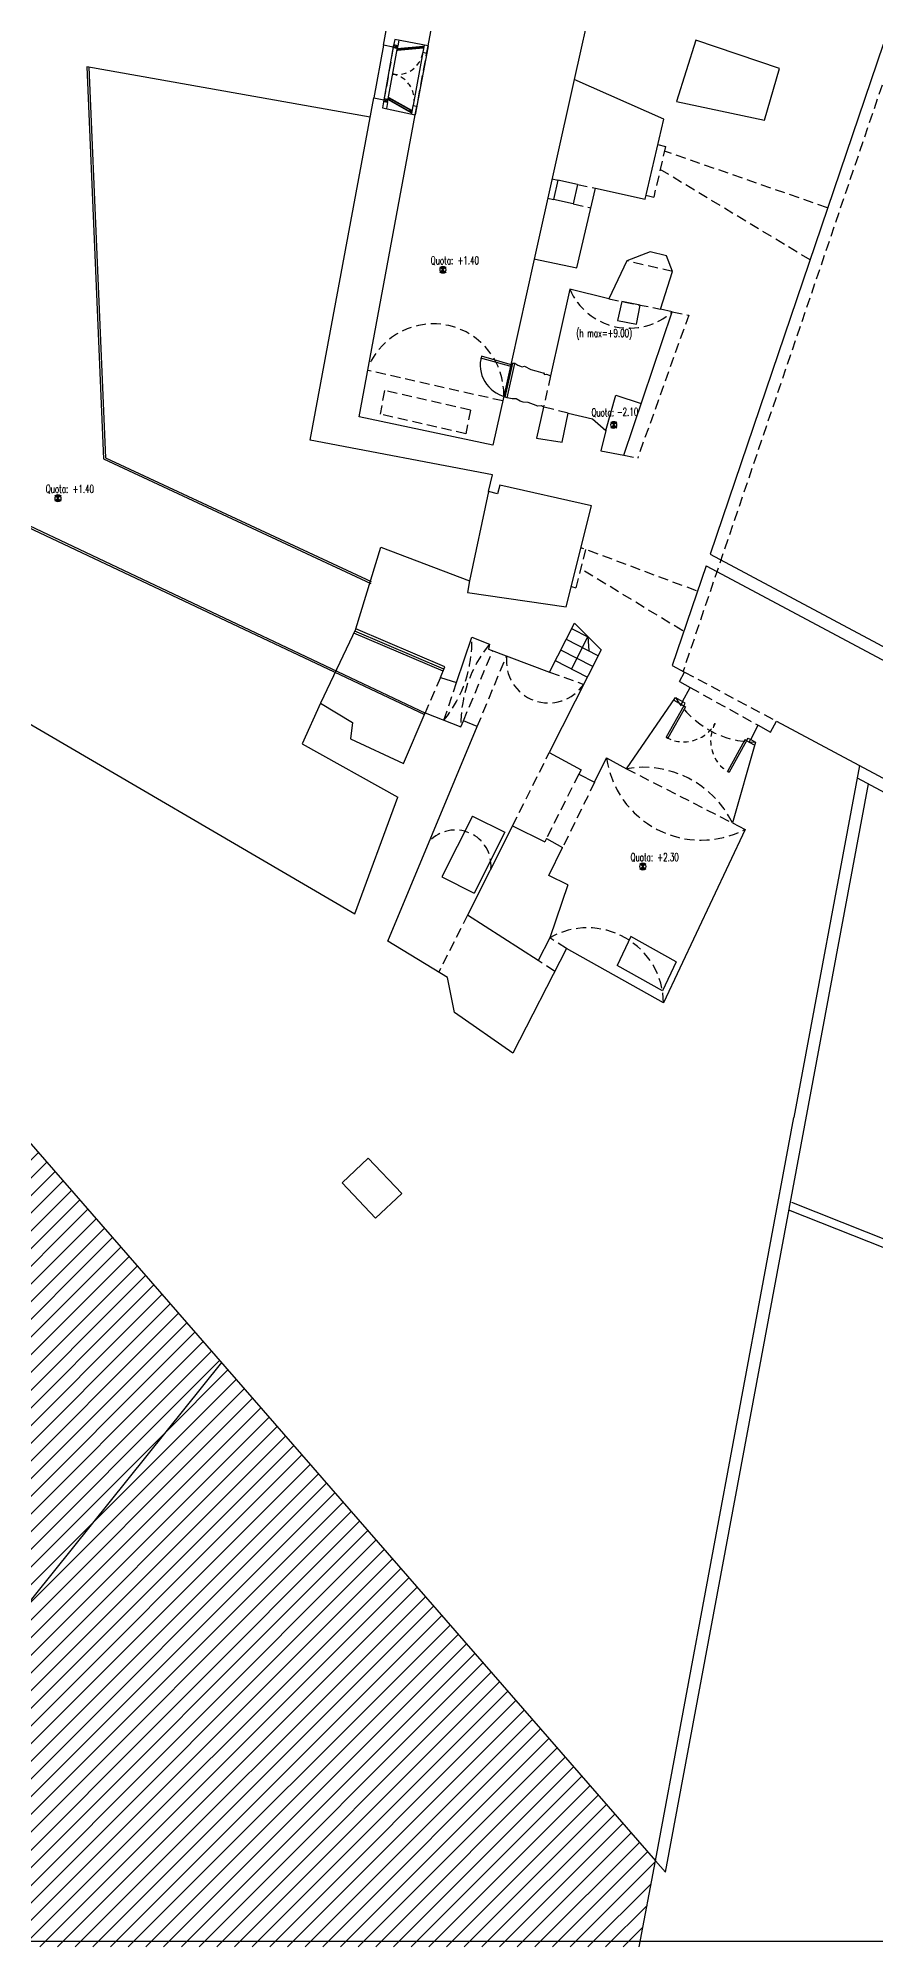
# Model space of a CAD drawing. Extents: x 152.8 to 248.8, y 69.3 to 148.3.
# Drawn here: x 189.01 to 209.95, y 69.35 to 117.06 of the extents above; entities that cross this region are included whole.
import ezdxf

# ---------------------------------------------------------------- set-up
doc = ezdxf.new("R2010")
doc.units = 0
doc.linetypes.add('HIDDEN', pattern=[0.375, 0.25, -0.125])
doc.linetypes.add('HIDDEN2', pattern=[0.1875, 0.125, -0.0625])
doc.layers.get('0').update_dxf_attribs({"linetype": 'CONTINUOUS'})
for name, color, linetype in [('CAMPIT', 1, 'CONTINUOUS'), ('INFISSI---CAZ', 2, 'CONTINUOUS'), ('INGOMBRI--CAF', 2, 'HIDDEN2'), ('MURI', 4, 'CONTINUOUS'), ('MURI------CAJ', 4, 'CONTINUOUS'), ('MURI----IFCAZ', 1, 'CONTINUOUS'), ('PLANIMETRIA', 1, 'CONTINUOUS'), ('PROIEZIONI', 2, 'HIDDEN'), ('QUOT-GEN--CAH', 2, 'CONTINUOUS'), ('SCAVI', 10, 'CONTINUOUS'), ('TESTI-----CAH', 2, 'CONTINUOUS'), ('VISTE', 2, 'CONTINUOUS'), ('VISTE-----CAF', 2, 'CONTINUOUS')]:
    doc.layers.add(name, color=color, linetype=linetype)
doc.styles.add('1', font='SIMPLEX', dxfattribs={"width": 0.65})
pattern_1 = [(45, (-9.98624, -26.28145), (-0.22097087, 0.22097087), [])]

# ---------------------------------------------------------------- blocks, each defined once
blk = doc.blocks.new('POA0022R')
at = {"color": 0}
for p, q in [((1, 0.05), (0, 0.05)), ((0, 0.05), (0, 0)), ((0.05, 0.05), (0, 0)), ((0, 0.05), (0.05, 0)), ((0, 0), (1, 0)), ((0.05, 0.05), (0.05, 0)), ((0.95, 0.04), (0.05, 0.04)), ((0.05, 0.01), (0.95, 0.01)), ((0.95, 0), (0.95, 0.05)), ((0.95, 0.05), (1, 0)), ((1, 0.05), (0.95, 0)), ((1, 0), (1, 0.05))]:
    blk.add_line(p, q, dxfattribs=at)

msp = doc.modelspace()

# ---------------------------------------------------------------- hatches: boundary and pattern name
at = {"layer": 'CAMPIT'}
h = msp.add_hatch(dxfattribs=at)
h.set_pattern_fill('ANSI31', color=256, scale=2.5, style=0)
h.set_pattern_definition(pattern_1)
h.paths.add_polyline_path([(193.5914, 83.95463), (188.21599, 90.1257), (167.19445, 77.82462), (173.83653, 69.34622), (181.86556, 69.34622)])
h = msp.add_hatch(dxfattribs=at)
h.set_pattern_fill('ANSI31', color=256, scale=2.5, style=0)
h.set_pattern_definition(pattern_1)
h.paths.add_polyline_path([(193.5914, 83.95463), (181.86556, 69.34622), (204.03962, 69.34622), (204.44117, 71.4989)])

# ---------------------------------------------------------------- linework, layer by layer
msp.add_line((204.69252, 71.21034), (204.44117, 71.4989), dxfattribs=at)
at = {"layer": 'INFISSI---CAZ'}
for p, q in [((197.99944, 116.86982), (197.88875, 116.81837)), ((197.98721, 116.8009), (197.90098, 116.88729)), ((198.62784, 116.70404), (198.72616, 116.68581)), ((197.76007, 115.52089), (197.64937, 115.46944)), ((197.74784, 115.45197), (197.6616, 115.53837)), ((198.38201, 115.37832), (198.48034, 115.36009)), ((205.15029, 100.36749), (204.71304, 99.58085)), ((206.72358, 99.49299), (206.28633, 98.70634))]:
    msp.add_line(p, q, dxfattribs=at)
for points in [[(197.99944, 116.86982), (197.98721, 116.8009), (197.88875, 116.81837), (197.90098, 116.88729)], [(197.74784, 115.45197), (197.76007, 115.52089), (197.6616, 115.53837), (197.64937, 115.46944)], [(205.15029, 100.36749), (205.19399, 100.3432), (204.75674, 99.55656), (204.71304, 99.58085)], [(204.90055, 100.50631), (205.15029, 100.36749), (205.18916, 100.43742), (205.12797, 100.47143)], [(206.72358, 99.49299), (206.67988, 99.51728), (206.24263, 98.73064), (206.28633, 98.70634)], [(206.91846, 99.38467), (206.72358, 99.49299), (206.76245, 99.56291), (206.82363, 99.52891)]]:
    msp.add_lwpolyline(points, dxfattribs=at)
at = {"layer": 'INGOMBRI--CAF'}
for centre, radius, start, end in [((197.98721, 116.8009), 0.65, 259.937437, 349.937437), ((197.76007, 115.52089), 0.65, 349.937437, 79.937437), ((205.15029, 100.36749), 0.9, 240.93281, 330.93281), ((206.72358, 99.49299), 0.9, 150.93281, 240.93281)]:
    msp.add_arc(centre, radius, start, end, dxfattribs=at)
at = {"layer": 'MURI'}
for p, q in [((205.45657, 117.00807), (204.96722, 115.4762)), ((207.54226, 116.29762), (205.45657, 117.00807)), ((207.16856, 115.01081), (207.54226, 116.29762)), ((204.96722, 115.4762), (207.16856, 115.01081)), ((197.2632, 89.06359), (196.6091, 88.44569)), ((198.10007, 88.1777), (197.2632, 89.06359)), ((196.6091, 88.44569), (197.44597, 87.5598)), ((197.44597, 87.5598), (198.10007, 88.1777))]:
    msp.add_line(p, q, dxfattribs=at)
at = {"layer": 'MURI------CAJ'}
for p, q in [((198.75936, 116.86482), (199.42256, 120.44144)), ((203.39726, 120.46727), (202.41144, 116.02688)), ((197.64327, 116.87917), (197.89448, 118.23393)), ((197.92589, 117.02772), (197.89094, 116.83076)), ((198.75936, 116.86482), (197.92589, 117.02772)), ((198.02436, 117.01025), (197.99944, 116.86982)), ((210.13862, 116.90062), (205.81088, 104.15774)), ((197.89094, 116.83076), (197.64137, 116.87954)), ((198.66103, 116.88305), (198.62784, 116.70404)), ((198.75936, 116.86482), (198.72616, 116.68581)), ((204.65176, 115.0367), (202.41144, 116.02688)), ((195.81286, 107.0079), (197.40034, 115.5691)), ((197.40034, 115.5691), (197.65741, 115.51475)), ((197.65741, 115.51475), (197.62245, 115.31772)), ((197.03988, 107.59177), (198.44041, 115.14476)), ((197.62245, 115.31772), (198.44041, 115.14476)), ((197.74784, 115.45197), (197.72091, 115.30024)), ((198.38201, 115.37832), (198.34209, 115.163)), ((198.48034, 115.36009), (198.44041, 115.14476)), ((204.18326, 113.03274), (204.65176, 115.0367)), ((202.47485, 111.31707), (202.94251, 113.30569)), ((202.94251, 113.30569), (204.18326, 113.03274)), ((204.3112, 111.71879), (203.72972, 111.48924)), ((204.72091, 111.61948), (204.3112, 111.71879)), ((201.4148, 111.53771), (200.83711, 108.93563)), ((201.40561, 111.53963), (202.47485, 111.31707)), ((203.72972, 111.48924), (203.27798, 110.54018)), ((204.57095, 110.28487), (204.86855, 111.227)), ((204.86855, 111.227), (204.72091, 111.61948)), ((202.30211, 110.78325), (201.82032, 108.61825)), ((203.27798, 110.54018), (202.30211, 110.78325)), ((203.65353, 106.63465), (204.86453, 110.21754)), ((204.86453, 110.21754), (204.57095, 110.28487)), ((200.83711, 108.93563), (200.92709, 108.93124)), ((200.92709, 108.93124), (201.00191, 108.88279)), ((201.00191, 108.88279), (201.11194, 108.84315)), ((201.11194, 108.84315), (201.16916, 108.86077)), ((201.16916, 108.86077), (201.3276, 108.77268)), ((201.3276, 108.77268), (201.45524, 108.74626)), ((201.45524, 108.74626), (201.62689, 108.6934)), ((201.62689, 108.6934), (201.6445, 108.689)), ((201.6445, 108.689), (201.66651, 108.65377)), ((201.66651, 108.65377), (201.71932, 108.66257)), ((201.71932, 108.66257), (201.78534, 108.63615)), ((201.78534, 108.63615), (201.82032, 108.61825)), ((200.65288, 108.10584), (200.38197, 106.88555)), ((200.68941, 108.08121), (200.65288, 108.10584)), ((200.73783, 108.068), (200.68941, 108.08121)), ((200.86547, 108.04598), (200.73783, 108.068)), ((200.9623, 108.04598), (200.86547, 108.04598)), ((201.06353, 107.98432), (200.9623, 108.04598)), ((201.13835, 107.95789), (201.06353, 107.98432)), ((201.26158, 107.94908), (201.13835, 107.95789)), ((201.39362, 107.90063), (201.26158, 107.94908)), ((201.49926, 107.861), (201.39362, 107.90063)), ((201.64654, 107.83735), (201.47276, 107.05646)), ((201.59168, 107.8698), (201.49926, 107.861)), ((201.64654, 107.83735), (201.59168, 107.8698)), ((200.38197, 106.88555), (197.03988, 107.59177)), ((202.10787, 106.95505), (202.26569, 107.68445)), ((202.26569, 107.68445), (202.8679, 107.54384)), ((202.8679, 107.54384), (203.20054, 107.25399)), ((200.37408, 106.13861), (195.81286, 107.0079)), ((201.47276, 107.05646), (202.10787, 106.95505)), ((203.20054, 107.25399), (203.07519, 106.7432)), ((203.07519, 106.7432), (203.65353, 106.63465)), ((200.26628, 105.72404), (200.37408, 106.13861)), ((200.4945, 105.6647), (200.26628, 105.72404)), ((200.55252, 105.88191), (200.4945, 105.6647)), ((202.84096, 105.36707), (200.55252, 105.88191)), ((202.2156, 102.83868), (202.84096, 105.36707)), ((196.94934, 102.29029), (197.57631, 104.33524)), ((197.57631, 104.33524), (199.79648, 103.49392)), ((205.71311, 103.86985), (204.86573, 101.37477)), ((199.79648, 103.49392), (199.74476, 103.20461)), ((199.74476, 103.20461), (202.2156, 102.83868)), ((199.17993, 101.3401), (196.94934, 102.29029)), ((201.79847, 101.21118), (202.42401, 102.43262)), ((199.47289, 100.95413), (199.85239, 102.08141)), ((199.85239, 102.08141), (200.29906, 101.90832)), ((200.29906, 101.90832), (200.26679, 101.78708)), ((200.26679, 101.78708), (201.79847, 101.21118)), ((203.08454, 101.76604), (201.7907, 99.19737)), ((202.75187, 102.08901), (202.77881, 101.75464)), ((199.0677, 101.07933), (199.17993, 101.3401)), ((204.86573, 101.37477), (205.17368, 101.21024)), ((205.04739, 100.97386), (205.17368, 101.21024)), ((187.23162, 100.82384), (196.92622, 95.16807)), ((199.0677, 101.07933), (199.47289, 100.95413)), ((205.04739, 100.97386), (205.30964, 100.82809)), ((205.12112, 100.47523), (205.30964, 100.82809)), ((196.07418, 100.43143), (195.61144, 99.41785)), ((196.07418, 100.43143), (196.87053, 99.94922)), ((203.71626, 98.79467), (204.94629, 100.57241)), ((204.94629, 100.57241), (205.12112, 100.47523)), ((205.12112, 100.47523), (205.12797, 100.47143)), ((196.87053, 99.94922), (196.82066, 99.54154)), ((197.75038, 94.48809), (199.98645, 99.8497)), ((198.14123, 98.9267), (198.68629, 100.19315)), ((198.68629, 100.19315), (199.58108, 99.84114)), ((199.58108, 99.84114), (199.64418, 99.99244)), ((199.98645, 99.8497), (199.64418, 99.99244)), ((206.82576, 99.52772), (207.01427, 99.88058)), ((207.01427, 99.88058), (207.32023, 99.71051)), ((207.32023, 99.71051), (207.46691, 99.98505)), ((195.61144, 99.41785), (198.001, 98.08682)), ((196.82066, 99.54154), (198.14123, 98.9267)), ((206.94082, 99.46377), (206.36872, 97.43986)), ((206.82363, 99.52891), (206.82576, 99.52772)), ((206.82576, 99.52772), (206.94082, 99.46377)), ((201.7907, 99.19737), (202.58419, 98.77205)), ((202.58419, 98.77205), (202.52597, 98.65646)), ((202.92395, 98.45878), (203.2238, 99.06765)), ((203.2238, 99.06765), (203.71626, 98.79467)), ((209.54753, 98.87346), (207.90603, 90.0736)), ((202.52597, 98.65646), (202.92395, 98.45878)), ((196.92622, 95.16807), (198.001, 98.08682)), ((200.87046, 97.37041), (199.74582, 95.13766)), ((200.87046, 97.37041), (201.67425, 96.96554)), ((206.36872, 97.43986), (206.68281, 97.27915)), ((201.71924, 97.05485), (201.67425, 96.96554)), ((201.71924, 97.05485), (202.11817, 96.82263)), ((206.68281, 97.27915), (204.64634, 92.94192)), ((201.77674, 96.12933), (202.11817, 96.82263)), ((202.25397, 95.8943), (201.77674, 96.12933)), ((202.25397, 95.8943), (201.80265, 94.56905)), ((201.50982, 93.99823), (199.74582, 95.13766)), ((199.24315, 93.57606), (197.75038, 94.48809)), ((201.80265, 94.56905), (201.50982, 93.99823)), ((202.21956, 94.29975), (200.87693, 91.6825)), ((204.64634, 92.94192), (202.21956, 94.29975)), ((199.42098, 92.70528), (199.24315, 93.57606)), ((200.87693, 91.6825), (199.42098, 92.70528)), ((188.21599, 90.1257), (204.44117, 71.4989)), ((204.44117, 71.4989), (207.90603, 90.0736)), ((204.03962, 69.34622), (204.44117, 71.4989)), ((204.03962, 69.34622), (204.44117, 71.4989))]:
    msp.add_line(p, q, dxfattribs=at)
at = {"layer": 'MURI------CAJ', "linetype": 'Continuous'}
for p, q in [((202.00667, 113.51157), (201.8983, 113.02345)), ((202.49478, 113.4032), (202.00667, 113.51157)), ((202.49478, 113.4032), (202.38642, 112.91509)), ((202.38642, 112.91509), (201.8983, 113.02345))]:
    msp.add_line(p, q, dxfattribs=at)
at = {"layer": 'MURI------CAJ', "color": 0}
for points in [[(197.99944, 116.86982), (197.99944, 116.86982), (197.99944, 116.86982), (197.90098, 116.88729), (197.90098, 116.88729), (197.90098, 116.88729)], [(197.74784, 115.45197), (197.74784, 115.45197), (197.74784, 115.45197), (197.64937, 115.46944), (197.64937, 115.46944), (197.64937, 115.46944)], [(205.08911, 100.4015), (205.08911, 100.4015), (205.08911, 100.4015), (205.12797, 100.47143), (205.12797, 100.47143), (205.12797, 100.47143)], [(206.78476, 99.45898), (206.78476, 99.45898), (206.78476, 99.45898), (206.82363, 99.52891), (206.82363, 99.52891), (206.82363, 99.52891)]]:
    msp.add_lwpolyline(points, dxfattribs=at)
at = {"layer": 'MURI----IFCAZ'}
for p, q in [((197.64937, 115.46944), (197.90098, 116.88729)), ((197.74784, 115.45197), (197.99944, 116.86982)), ((198.62784, 116.70404), (198.38353, 115.3865)), ((198.72616, 116.68581), (198.48185, 115.36826))]:
    msp.add_line(p, q, dxfattribs=at)
at = {"layer": 'PLANIMETRIA', "color": 4}
msp.add_line((193.5914, 83.95463), (181.86556, 69.34622), dxfattribs=at)
at = {"layer": 'PROIEZIONI'}
for p, q in [((211.19591, 119.08088), (205.1339, 101.2315)), ((197.89094, 116.83076), (197.65741, 115.51475)), ((198.44041, 115.14476), (198.75936, 116.86482)), ((201.86023, 113.54408), (202.00667, 113.51157)), ((202.49478, 113.4032), (202.94251, 113.30569)), ((201.75187, 113.05596), (201.8983, 113.02345)), ((202.38839, 112.91465), (202.83612, 112.81715)), ((204.86855, 111.227), (203.72972, 111.48924)), ((203.27798, 110.54018), (204.57095, 110.28487)), ((204.86453, 110.21754), (205.27534, 110.13351)), ((205.27534, 110.13351), (203.99911, 106.56164)), ((200.62639, 107.9888), (197.2504, 108.75294)), ((201.82032, 108.61825), (201.64654, 107.83735)), ((197.66968, 108.24792), (197.5602, 107.65752)), ((199.81705, 107.76187), (197.66968, 108.24792)), ((202.26569, 107.68445), (201.64654, 107.83735)), ((199.70758, 107.17147), (197.5602, 107.65752)), ((199.81705, 107.76187), (199.70758, 107.17147)), ((203.65353, 106.63465), (203.99911, 106.56164)), ((202.69482, 104.2797), (202.45741, 103.31701)), ((205.12494, 102.24372), (202.57537, 103.79278)), ((202.3423, 103.35092), (202.45741, 103.31701)), ((202.3423, 103.35092), (202.3423, 103.35092)), ((199.64418, 99.99244), (200.37558, 101.74618)), ((199.98645, 99.8497), (200.72291, 101.61558)), ((205.17368, 101.21024), (207.46691, 99.98505)), ((199.0677, 101.07933), (198.68629, 100.19315)), ((199.15468, 100.00889), (199.47289, 100.95413)), ((205.30964, 100.82809), (207.01427, 99.88058)), ((200.87046, 97.37041), (201.7907, 99.19737)), ((203.71626, 98.79467), (206.36872, 97.43986)), ((202.52597, 98.65646), (201.71924, 97.05485)), ((202.92395, 98.45878), (202.11817, 96.82263)), ((199.74582, 95.13766), (199.02605, 93.7087)), ((202.21956, 94.29975), (201.80265, 94.56905)), ((201.92673, 93.72894), (201.50982, 93.99823))]:
    msp.add_line(p, q, dxfattribs=at)
at = {"layer": 'PROIEZIONI', "linetype": 'HIDDEN'}
for p, q in [((204.69672, 114.35045), (204.40077, 113.08459)), ((204.50197, 114.39598), (204.69672, 114.35045)), ((208.7433, 112.81892), (204.66979, 114.23528)), ((208.30802, 111.51531), (204.56226, 113.7753)), ((204.20603, 113.13012), (204.40077, 113.08459)), ((205.46678, 103.24493), (202.58239, 104.32167))]:
    msp.add_line(p, q, dxfattribs=at)
at = {"layer": 'PROIEZIONI'}
for centre, radius, start, end in [((203.78797, 111.42735), 1.61945, 203.436225, 311.664523), ((198.88889, 108.15214), 1.7646, 358.496474, 155.995919), ((196.76303, 101.96773), 3.09145, 320.681378, 2.107439), ((202.67463, 99.92496), 3.09468, 140.141506, 181.551933), ((201.77369, 101.49581), 1.05758, 173.497352, 326.032491), ((206.92541, 101.78451), 2.3208, 211.485137, 270.380483), ((205.58405, 99.39327), 2.3826, 187.855124, 297.46206), ((204.14037, 96.35109), 2.48011, 26.040132, 99.846329), ((199.44217, 96.37257), 0.89153, 355.246796, 137.046194), ((202.74586, 92.91899), 1.90061, 0.691261, 119.753546)]:
    msp.add_arc(centre, radius, start, end, dxfattribs=at)
at = {"layer": 'QUOT-GEN--CAH'}
for p, q in [((199.13223, 111.27004), (199.05645, 111.34582)), ((199.13223, 111.27004), (199.05645, 111.19425)), ((199.075, 111.21239), (199.13244, 111.26983)), ((199.10926, 111.19212), (199.08179, 111.21959)), ((199.08295, 111.31933), (199.11245, 111.34883)), ((199.14366, 111.28146), (199.08736, 111.33776)), ((199.08877, 111.20141), (199.14482, 111.25745)), ((199.13717, 111.18895), (199.09416, 111.23196)), ((199.09532, 111.30695), (199.13933, 111.35096)), ((199.15603, 111.29384), (199.10375, 111.34612)), ((199.10546, 111.19334), (199.15719, 111.24508)), ((199.15791, 111.19297), (199.10653, 111.24434)), ((199.1077, 111.29458), (199.15963, 111.34651)), ((199.17478, 111.20084), (199.11891, 111.25671)), ((199.12007, 111.2822), (199.17621, 111.33834)), ((199.16841, 111.30621), (199.12378, 111.35083)), ((199.12591, 111.18905), (199.16957, 111.23271)), ((199.18872, 111.21165), (199.13128, 111.26909)), ((199.13223, 111.27004), (199.20802, 111.34582)), ((199.13223, 111.27004), (199.20802, 111.19425)), ((199.18078, 111.31858), (199.15007, 111.34929)), ((199.15315, 111.19154), (199.18194, 111.22033)), ((203.40115, 107.3888), (203.32536, 107.46458)), ((203.40115, 107.3888), (203.32536, 107.31301)), ((203.34392, 107.33115), (203.40136, 107.38859)), ((203.35186, 107.43809), (203.38136, 107.46759)), ((203.41257, 107.40022), (203.35628, 107.45652)), ((203.35769, 107.32017), (203.41373, 107.37621)), ((203.36424, 107.42571), (203.40825, 107.46972)), ((203.42495, 107.4126), (203.37267, 107.46488)), ((203.37437, 107.3121), (203.42611, 107.36384)), ((203.42682, 107.31173), (203.37545, 107.3631)), ((203.37661, 107.41334), (203.42855, 107.46527)), ((203.4437, 107.3196), (203.38782, 107.37547)), ((203.38898, 107.40096), (203.44512, 107.4571)), ((203.43732, 107.42497), (203.3927, 107.46959)), ((203.39483, 107.30781), (203.43848, 107.35147)), ((203.45763, 107.33041), (203.4002, 107.38785)), ((203.40115, 107.3888), (203.47694, 107.46458)), ((203.40115, 107.3888), (203.47694, 107.31301)), ((203.4497, 107.43734), (203.41899, 107.46805)), ((203.37817, 107.31088), (203.3507, 107.33835)), ((203.40609, 107.30771), (203.36308, 107.35072)), ((203.42207, 107.3103), (203.45086, 107.33909)), ((189.50786, 105.55772), (189.43208, 105.63351)), ((189.50786, 105.55772), (189.43208, 105.48194)), ((189.45063, 105.50007), (189.50807, 105.55751)), ((189.48489, 105.4798), (189.45741, 105.50727)), ((189.45858, 105.60701), (189.48808, 105.63651)), ((189.51929, 105.56915), (189.46299, 105.62544)), ((189.4644, 105.48909), (189.52045, 105.54514)), ((189.5128, 105.47664), (189.46979, 105.51965)), ((189.47095, 105.59464), (189.51496, 105.63865)), ((189.53166, 105.58152), (189.47938, 105.6338)), ((189.48108, 105.48103), (189.53282, 105.53276)), ((189.53354, 105.48065), (189.48216, 105.53202)), ((189.48332, 105.58226), (189.53526, 105.6342)), ((189.55041, 105.48852), (189.49454, 105.5444)), ((189.4957, 105.56989), (189.55184, 105.62603)), ((189.54404, 105.59389), (189.49941, 105.63852)), ((189.50154, 105.47673), (189.5452, 105.52039)), ((189.56435, 105.49934), (189.50691, 105.55677)), ((189.50786, 105.55772), (189.58365, 105.63351)), ((189.50786, 105.55772), (189.58365, 105.48194)), ((189.55641, 105.60627), (189.5257, 105.63698)), ((189.52878, 105.47923), (189.55757, 105.50801)), ((204.12811, 96.35126), (204.05233, 96.42705)), ((204.07883, 96.40055), (204.10833, 96.43005)), ((204.13954, 96.36269), (204.08324, 96.41898)), ((204.0912, 96.38818), (204.13521, 96.43219)), ((204.15191, 96.37506), (204.09963, 96.42734)), ((204.10358, 96.3758), (204.15551, 96.42774)), ((204.11595, 96.36343), (204.17209, 96.41957)), ((204.16429, 96.38744), (204.11966, 96.43206)), ((204.12811, 96.35126), (204.2039, 96.42705)), ((204.17666, 96.39981), (204.14595, 96.43052)), ((204.12811, 96.35126), (204.05233, 96.27548)), ((204.07088, 96.29361), (204.12832, 96.35105)), ((204.10514, 96.27335), (204.07767, 96.30082)), ((204.08465, 96.28263), (204.1407, 96.33868)), ((204.13305, 96.27018), (204.09004, 96.31319)), ((204.10134, 96.27457), (204.15307, 96.32631)), ((204.15379, 96.27419), (204.10241, 96.32556)), ((204.17066, 96.28206), (204.11479, 96.33794)), ((204.12179, 96.27027), (204.16545, 96.31393)), ((204.1846, 96.29288), (204.12716, 96.35031)), ((204.12811, 96.35126), (204.2039, 96.27548)), ((204.14903, 96.27277), (204.17782, 96.30156))]:
    msp.add_line(p, q, dxfattribs=at)
for centre, start, end in [((199.13223, 111.27004), 135, 225), ((199.13223, 111.27004), 45, 135), ((199.13223, 111.27004), 225, 315), ((199.13223, 111.27004), 315, 45), ((203.40115, 107.3888), 135, 225), ((203.40115, 107.3888), 45, 135), ((203.40115, 107.3888), 315, 45), ((203.40115, 107.3888), 225, 315), ((189.50786, 105.55772), 135, 225), ((189.50786, 105.55772), 45, 135), ((189.50786, 105.55772), 225, 315), ((189.50786, 105.55772), 315, 45), ((204.12811, 96.35126), 135, 225), ((204.12811, 96.35126), 45, 135), ((204.12811, 96.35126), 315, 45), ((204.12811, 96.35126), 225, 315)]:
    msp.add_arc(centre, 0.08124, start, end, dxfattribs=at)
at = {"layer": 'SCAVI'}
msp.add_line((248.84709, 69.47906), (152.84927, 69.47906), dxfattribs=at)
at = {"layer": 'TESTI-----CAH'}
for p, q in [((199.87189, 97.61088), (199.10714, 96.09261)), ((199.87189, 97.61088), (200.67568, 97.20601)), ((200.67568, 97.20601), (199.91093, 95.68774)), ((199.10714, 96.09261), (199.91093, 95.68774))]:
    msp.add_line(p, q, dxfattribs=at)
at = {"layer": 'VISTE'}
for p, q in [((205.81088, 104.15774), (218.39856, 97.43261)), ((205.71311, 103.86985), (218.46096, 97.05914)), ((207.46691, 99.98505), (227.17133, 89.4577)), ((204.69252, 71.21034), (209.76735, 98.41588)), ((209.48983, 98.56415), (226.98623, 89.21646)), ((216.58617, 84.47743), (207.85415, 87.94918)), ((216.36708, 84.34931), (207.78026, 87.76333))]:
    msp.add_line(p, q, dxfattribs=at)
at = {"layer": 'VISTE-----CAF'}
for p, q in [((197.64327, 116.87917), (197.40034, 115.5691)), ((190.22771, 116.34115), (190.64171, 106.54261)), ((197.30999, 115.08182), (190.22771, 116.34115)), ((190.2767, 116.33244), (190.69138, 106.5713)), ((203.60561, 110.47548), (203.49492, 110.00379)), ((204.06437, 110.3849), (203.60561, 110.47548)), ((203.96972, 109.90559), (204.06437, 110.3849)), ((203.49492, 110.00379), (203.96972, 109.90559)), ((200.85807, 108.83964), (200.08033, 109.06116)), ((200.87176, 108.88773), (200.09403, 109.10925)), ((200.83711, 108.93563), (200.65288, 108.10584)), ((200.68941, 108.08121), (200.8821, 108.93343)), ((200.73818, 108.07018), (200.93087, 108.92241)), ((203.20054, 107.25399), (203.45399, 108.13802)), ((203.45399, 108.13802), (204.08911, 107.92336)), ((190.64171, 106.54261), (197.32444, 103.42847)), ((190.69138, 106.5713), (197.3389, 103.47358)), ((187.13119, 105.60225), (198.66965, 100.14881)), ((187.14833, 105.64603), (198.69835, 100.1874)), ((200.26628, 105.72404), (199.79648, 103.49392)), ((196.94934, 102.29029), (196.07418, 100.43143)), ((199.13608, 101.23822), (196.9055, 102.18842)), ((199.15568, 101.28422), (196.92509, 102.23442)), ((202.77752, 102.07588), (202.35272, 102.29343)), ((202.42401, 102.43262), (203.08454, 101.76604)), ((202.87752, 101.35056), (202.07922, 101.75939)), ((203.01427, 101.61758), (202.21597, 102.02641)), ((202.34162, 101.28795), (202.75187, 102.08901)), ((202.74077, 101.08354), (201.94247, 101.49237)), ((203.82513, 94.60458), (203.48426, 93.8786)), ((203.82513, 94.60458), (203.48426, 93.8786)), ((204.9625, 93.96821), (203.82513, 94.60458)), ((204.9625, 93.96821), (203.82513, 94.60458)), ((204.62163, 93.24222), (203.48426, 93.8786)), ((204.62163, 93.24222), (203.48426, 93.8786)), ((204.9625, 93.96821), (204.62163, 93.24222)), ((204.9625, 93.96821), (204.62163, 93.24222))]:
    msp.add_line(p, q, dxfattribs=at)
at = {"layer": 'VISTE-----CAF', "linetype": 'Continuous'}
msp.add_line((202.41144, 116.02688), (201.4148, 111.53771), dxfattribs=at)
at = {"layer": 'VISTE-----CAF', "linetype": 'HIDDEN'}
msp.add_line((201.79847, 101.21118), (202.6508, 100.90492), dxfattribs=at)
at = {"layer": 'VISTE-----CAF'}
msp.add_arc((200.87176, 108.88773), 0.80866, 164.101393, 257.260037, dxfattribs=at)

# ---------------------------------------------------------------- block references
at = {"layer": 'INFISSI---CAZ', "xscale": 0.6499999761581421, "zscale": 0.6499999761581421}
for p, yscale, rotation in [((197.98721, 116.8009), -1.000000014901161, 5.318234438148481), ((197.76007, 115.52089), 1.000000014901161, 330.7482752246807)]:
    msp.add_blockref('POA0022R', p, dxfattribs=dict(at, yscale=yscale, rotation=rotation))

# ---------------------------------------------------------------- texts
at = {"layer": 'QUOT-GEN--CAH', "style": '1', "width": 0.65}
for s, p in [('Quota:', (198.82662, 111.40342)), ('(h max=+9.00)', (202.46303, 109.58786)), ('Quota:', (202.84495, 107.60382)), ('Quota:', (189.20225, 105.6911)), ('Quota:', (203.8225, 96.48464))]:
    msp.add_text(s, height=0.2, dxfattribs=at).set_placement(p)
for tag, p in [('+1.40', (199.49571, 111.40342)), ('-2.10', (203.47874, 107.61743)), ('+1.40', (189.87133, 105.6911)), ('+2.30', (204.49159, 96.48464))]:
    msp.add_attdef(tag, p, '0.00', height=0.2, dxfattribs=at)

doc.saveas('drawing.dxf')
